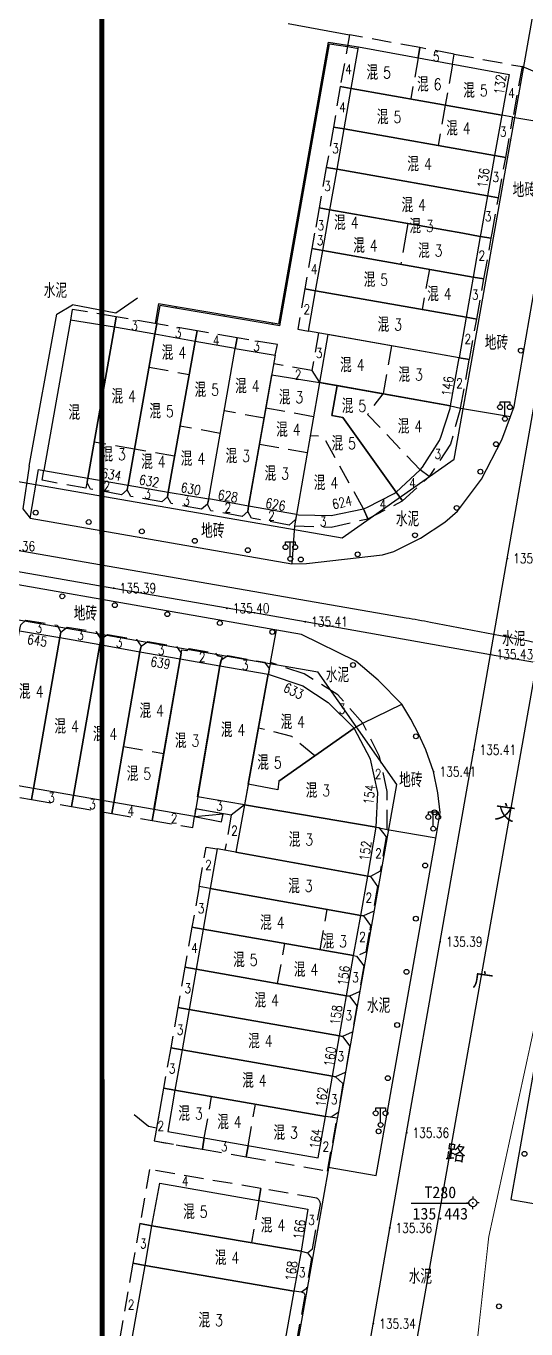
# Model space of a CAD drawing. Extents: x 529262 to 576451, y 2694391 to 2717535.
# Drawn here: x 563216.1 to 563267.6, y 2710639.8 to 2710773.9 of the extents above; entities that cross this region are included whole.
import ezdxf
from ezdxf.enums import TextEntityAlignment as Align
from ezdxf.xclip import XClip

# ---------------------------------------------------------------- set-up
doc = ezdxf.new("R2010")
doc.units = 0
doc.header["$XCLIPFRAME"] = 0
doc.linetypes.add('X5', pattern=[3, 2, -1])
for name, color, linetype in [('DLDW', 8, 'Continuous'), ('DLSS', 4, 'Continuous'), ('GCD', 8, 'Continuous'), ('JMD', 8, 'Continuous'), ('KZD', 8, 'Continuous'), ('PP-COM', 7, 'Continuous'), ('RD-中线', 40, 'Continuous'), ('RD-红线', 7, 'Continuous'), ('ZBTZ', 8, 'Continuous'), ('ZJ', 7, 'Continuous'), ('污水管径标注_W10-', 202, 'Continuous')]:
    doc.layers.add(name, color=color, linetype=linetype)
doc.styles.add('HZ', font='rs.shx', dxfattribs={"width": 0.8, "bigfont": 'hztxt.shx'})
doc.styles.add('等线体', font='simhei.ttf')
doc.linetypes.add('1161', pattern='A,0,[149,AAA.SHX,S=0.15,R=0,X=0,Y=0],-1.6', length=1.6)

# ---------------------------------------------------------------- blocks, each defined once
blk = doc.blocks.new('A$C19FD0107')
at = {"layer": 'RD-中线', "color": 8, "linetype": 'Continuous'}
blk.add_lwpolyline([(-7960.88, 14986.93), (-7915.56, 15243.04, 0.015839), (-7911.03, 15274.38), (-7907.82, 15303, -0.015839), (-7903.29, 15334.35), (-7712.17, 16414.53, 0.000335), (-7712.11, 16414.93), (-7698.73, 16491.12, 0.000054), (-7698.72, 16491.18), (-7681.61, 16588.75)], format="xyb", dxfattribs=at)
at = {"layer": 'RD-中线', "color": 8}
blk.add_lwpolyline([(-7433.31, 16268.2), (-7445.44, 16270.31, -0.00032), (-7446.07, 16270.42), (-7580.09, 16293.87, 0.002484), (-7581.56, 16294.12), (-7591.96, 16295.83, -0.002386), (-7593.37, 16296.07), (-7727.75, 16319.52, -0.004068), (-7730.15, 16319.96), (-7740.24, 16321.9, 0.004219), (-7742.73, 16322.35), (-7875.73, 16345.48, -0.003742), (-7877.94, 16345.88), (-7887.44, 16347.68, 0.004018), (-7889.81, 16348.11), (-8013.19, 16369.43)], format="xyb", dxfattribs=at)
at = {"layer": 'RD-红线', "color": 8, "linetype": 'Continuous', "flags": 128}
for points in [[(-7737.78, 16338.71), (-7736.39, 16346.57), (-7726.64, 16401.64), (-7724.02, 16416.44)], [(-7756.8, 16231.22), (-7745.1, 16297.33), (-7743.7, 16305.23)]]:
    blk.add_lwpolyline(points, dxfattribs=at)
at = {"layer": 'RD-红线', "color": 8}
for points in [[(-7853.93, 16348.8), (-7749.34, 16330.6)], [(-7856.39, 16335.01), (-7759.74, 16318.2), (-7751.83, 16316.83)]]:
    blk.add_lwpolyline(points, dxfattribs=at)
blk.add_lwpolyline([(-7749.34, 16330.6), (-7737.78, 16338.71, 0.41336)], format="xyb", dxfattribs=at)
at = {"layer": 'RD-红线', "color": 8, "linetype": 'Continuous'}
blk.add_lwpolyline([(-7743.7, 16305.23), (-7751.83, 16316.83, 0.415068)], format="xyb", dxfattribs=at)
blk = doc.blocks.new('gc170')
at = {"color": 8, "linetype": 'Continuous'}
blk.add_circle((0, 0), 0.5, dxfattribs=at)
blk = doc.blocks.new('gc097')
at = {"color": 8}
for p, q in [((-1, 2.9), (-1, 3.5)), ((-1, 3.5), (1, 3.5)), ((0, 0.5), (0, 3.5)), ((1, 3.5), (1, 2.9))]:
    blk.add_line(p, q, dxfattribs=at)
for centre in [(-1, 2.4), (1, 2.4), (0, 0)]:
    blk.add_circle(centre, 0.5, dxfattribs=at)
blk = doc.blocks.new('gc116')
at = {"color": 8}
for p, q in [((-1.3, 0), (-0.8, 0)), ((0, 1.3), (0, 0.8)), ((1.3, 0), (0.8, 0)), ((0, -1.3), (0, -0.8))]:
    blk.add_line(p, q, dxfattribs=at)
blk.add_circle((0, 0), 0.8, dxfattribs=at)
blk.add_point((0, 0), dxfattribs=at)
blk = doc.blocks.new('GC200')
at = {"linetype": 'Continuous', "const_width": 0.2, "flags": 128}
blk.add_lwpolyline([(-0.1, 0, 1), (0.1, 0, 1)], format="xyb", close=True, dxfattribs=at)

msp = doc.modelspace()

# ---------------------------------------------------------------- linework, layer by layer
at = {"const_width": 0.5}
msp.add_lwpolyline([(562598.829, 2711123.986), (562446.582, 2711123.874), (562446.587, 2710552.781), (562978.372, 2710552.956), (562978.226, 2710625.113), (563223.964, 2710625.037), (563223.849, 2711063.295), (562599.05, 2711060.81), (562598.829, 2711123.986)], dxfattribs=at)
at = {"layer": 'DLSS', "linetype": 'Continuous'}
for points in [[(563243.109, 2710774.164), (563249.423, 2710773.018)], [(563269.465, 2710752.568), (563272.077, 2710767.681), (563267.186, 2710769.729)], [(563265.124, 2710731.306), (563265.997, 2710733.691), (563266.383, 2710734.729), (563269.465, 2710752.568)], [(563227.6, 2710745.873), (563225.363, 2710744.333), (563220.897, 2710745.199)], [(563216.449, 2710728.591), (563215.804, 2710724.185), (563216.557, 2710723.25), (563243.474, 2710718.538), (563245.004, 2710718.571), (563252.815, 2710719.479), (563253.983, 2710719.791), (563256.725, 2710721.17), (563259.241, 2710722.837), (563260.559, 2710723.953), (563263.011, 2710727.258), (563265.124, 2710731.306)], [(563258.077, 2710697.142), (563257.273, 2710699.382), (563256.556, 2710700.95), (563255.724, 2710702.553), (563254.799, 2710704.081), (563252.361, 2710706.576), (563250.092, 2710708.513), (563244.467, 2710711.277), (563198.642, 2710719.286), (563198.274, 2710719.184), (563197.983, 2710719.008), (563197.302, 2710715.115), (563197.617, 2710715.06)], [(563293.253, 2710702.575), (563291.763, 2710702.448), (563290.112, 2710702.193), (563288.415, 2710701.865), (563286.231, 2710701.296), (563285.321, 2710700.969), (563284.203, 2710700.497), (563283.332, 2710700.022), (563282.053, 2710699.297), (563277.183, 2710695.523), (563275.395, 2710693.775), (563273.819, 2710691.712), (563272.435, 2710689.339), (563266.05, 2710653.101), (563271.115, 2710652.194)], [(563247.236, 2710656.417), (563252.18, 2710655.544), (563258.396, 2710690.667), (563258.752, 2710692.945), (563258.52, 2710694.957), (563258.077, 2710697.142)]]:
    msp.add_lwpolyline(points, dxfattribs=at)
at = {"layer": 'DLSS', "linetype": 'Continuous', "elevation": 135.649, "flags": 128}
msp.add_lwpolyline([(563216.449, 2710728.591), (563219.286, 2710744.237), (563220.897, 2710745.199)], dxfattribs=at)
at = {"layer": 'DLSS', "linetype": 'Continuous', "const_width": 0.1, "elevation": 24.543, "flags": 128}
msp.add_lwpolyline([(563293.254, 2710702.46), (563282.549, 2710699.569), (563275.156, 2710693.485), (563272.229, 2710688.281), (563263.761, 2710649.245), (563261.067, 2710624.833), (563259.77, 2710618.629), (563259.595, 2710614.136), (563260.883, 2710610.583), (563262.962, 2710606.832), (563264.936, 2710604.632), (563270.037, 2710601.983), (563275.245, 2710600.289), (563315.937, 2710594.555), (563375.452, 2710586.437), (563385.68, 2710586.666), (563387.357, 2710587.117)], dxfattribs=at)
at = {"layer": 'JMD', "linetype": 'Continuous'}
for p, q in [((563247.767, 2710772.169, 136.336), (563247.743, 2710772.021, 136.336)), ((563249.23, 2710771.934), (563249.206, 2710771.786)), ((563246.476, 2710767.841, 136.336), (563246.624, 2710767.815, 136.336)), ((563245.61, 2710762.916, 136.336), (563245.758, 2710762.89, 136.336)), ((563244.743, 2710757.992, 136.336), (563244.891, 2710757.966, 136.336)), ((563243.877, 2710753.068, 136.336), (563244.024, 2710753.042, 136.336)), ((563243.01, 2710748.143, 136.336), (563243.158, 2710748.117, 136.336)), ((563231.59, 2710745.004), (563231.565, 2710744.857)), ((563236.52, 2710744.17), (563236.495, 2710744.023)), ((563241.45, 2710743.336), (563241.425, 2710743.189)), ((563233.453, 2710692.53, 135.761), (563236.415, 2710692.805, 135.761))]:
    msp.add_line(p, q, dxfattribs=at)
at = {"layer": 'JMD', "linetype": 'Continuous', "flags": 128}
for points, elevation in [([(563243.789, 2710752.568), (563247.253, 2710772.252), (563249.23, 2710771.934)], 136.336), ([(563243.941, 2710752.568), (563247.375, 2710772.08), (563249.204, 2710771.786)], 136.336), ([(563249.206, 2710771.786), (563250.338, 2710771.603)], 136.336), ([(563249.23, 2710771.934), (563250.364, 2710771.751)], 136.336), ([(563261.108, 2710752.568), (563247.403, 2710754.988), (563248.141, 2710759.163), (563263.624, 2710756.429), (563262.947, 2710752.568)], 136.323), ([(563246.976, 2710752.568), (563247.403, 2710754.988), (563261.108, 2710752.568)], 135.909), ([(563242.144, 2710743.219), (563243.789, 2710752.568)], 136.336), ([(563242.266, 2710743.046), (563243.941, 2710752.568)], 136.336), ([(563261.108, 2710752.568), (563262.892, 2710752.253), (563262.158, 2710748.068), (563246.664, 2710750.804), (563246.976, 2710752.568)], 135.909), ([(563262.947, 2710752.568), (563262.892, 2710752.253), (563261.108, 2710752.568)], 136.323)]:
    msp.add_lwpolyline(points, dxfattribs=dict(at, elevation=elevation))
at = {"layer": 'JMD', "linetype": 'X5'}
for points, elevation in [([(563256.482, 2710770.628), (563256.679, 2710771.686), (563249.423, 2710773.018), (563248.47, 2710767.669), (563249.609, 2710767.477)], 136.323), ([(563260.022, 2710769.978), (563260.217, 2710771.027), (563256.679, 2710771.686), (563256.482, 2710770.628)], 136.323), ([(563260.022, 2710769.978), (563260.217, 2710771.027), (563267.186, 2710769.729), (563266.254, 2710764.542), (563265.098, 2710764.742)], 136.323), ([(563249.609, 2710767.477), (563248.47, 2710767.669), (563247.767, 2710763.504), (563248.873, 2710763.309)], 136.323), ([(563264.365, 2710760.573), (563265.505, 2710760.368), (563266.254, 2710764.542), (563265.098, 2710764.742)], 136.005), ([(563248.873, 2710763.309), (563247.767, 2710763.504), (563247.037, 2710759.358), (563248.141, 2710759.163)], 136.323), ([(563263.624, 2710756.429), (563264.761, 2710756.225), (563265.505, 2710760.368), (563264.365, 2710760.573)], 135.952), ([(563248.141, 2710759.163), (563247.037, 2710759.358), (563246.3, 2710755.183), (563247.403, 2710754.988)], 136.323), ([(563264.105, 2710752.568), (563264.761, 2710756.225), (563263.624, 2710756.429)], 135.909), ([(563247.403, 2710754.988), (563246.3, 2710755.183), (563245.832, 2710752.568)], 135.909), ([(563245.832, 2710752.568), (563245.553, 2710751.003), (563246.664, 2710750.804)], 135.909), ([(563262.158, 2710748.068), (563263.261, 2710747.87), (563264.012, 2710752.052), (563262.892, 2710752.253)], 136.008), ([(563262.892, 2710752.253), (563264.012, 2710752.052), (563264.105, 2710752.568)], 135.909), ([(563246.664, 2710750.804), (563245.553, 2710751.003), (563244.836, 2710746.849), (563245.933, 2710746.66)], 135.909), ([(563261.425, 2710743.924), (563262.518, 2710743.728), (563263.261, 2710747.87), (563262.158, 2710748.068)], 135.868), ([(563245.933, 2710746.66), (563244.836, 2710746.849), (563244.09, 2710742.694), (563245.197, 2710742.495)], 135.868), ([(563225.219, 2710742.89), (563225.402, 2710743.961), (563220.887, 2710744.733), (563220.689, 2710743.632)], 135.668), ([(563229.398, 2710742.177), (563229.58, 2710743.246), (563225.402, 2710743.961), (563225.219, 2710742.89)], 137.277), ([(563260.71, 2710739.755), (563261.77, 2710739.565), (563262.518, 2710743.728), (563261.425, 2710743.924)], 135.824), ([(563233.535, 2710741.443), (563233.728, 2710742.536), (563229.58, 2710743.246), (563229.398, 2710742.177)], -526.596), ([(563237.672, 2710740.717), (563237.854, 2710741.807), (563233.728, 2710742.536), (563233.535, 2710741.443)], -526.621), ([(563241.786, 2710740.006), (563242.021, 2710741.109), (563237.854, 2710741.807), (563237.672, 2710740.717)], -526.805), ([(563246.225, 2710742.313), (563245.54, 2710738.431), (563246.321, 2710737.211)], -526.536), ([(563245.54, 2710738.431), (563241.629, 2710739.124)], -526.452), ([(563259.818, 2710734.798), (563260.854, 2710734.575), (563261.77, 2710739.565), (563260.71, 2710739.755)], 135.803), ([(563259.818, 2710734.798), (563260.854, 2710734.575), (563259.816, 2710730.843), (563257.622, 2710727.529), (563256.697, 2710728.208)], 135.803), ([(563222.499, 2710727.366), (563222.296, 2710726.321), (563217.774, 2710727.14), (563217.945, 2710728.141)], 135.613), ([(563226.618, 2710726.594), (563226.549, 2710726.162), (563225.949, 2710725.658), (563222.757, 2710726.238), (563222.408, 2710726.9), (563222.499, 2710727.366)], -528.628), ([(563230.754, 2710725.919), (563230.694, 2710725.423), (563230.094, 2710724.919), (563226.904, 2710725.486), (563226.549, 2710726.162), (563226.626, 2710726.636)], -528.628), ([(563234.929, 2710725.232), (563234.79, 2710724.668), (563234.19, 2710724.164), (563231.056, 2710724.735), (563230.694, 2710725.423), (563230.754, 2710725.919)], -528.628), ([(563239.035, 2710724.489), (563238.961, 2710723.927), (563238.361, 2710723.423), (563235.144, 2710723.994), (563234.79, 2710724.668), (563234.929, 2710725.232)], -526.536), ([(563250.863, 2710724.215), (563251.328, 2710723.179), (563254.887, 2710725.007), (563254.227, 2710725.903)], -526.536), ([(563243.958, 2710723.619), (563243.871, 2710723.086), (563243.213, 2710722.533), (563239.324, 2710723.237), (563238.961, 2710723.927), (563239.035, 2710724.489)], -526.536), ([(563215.454, 2710711.644), (563215.583, 2710712.273), (563216.112, 2710712.729), (563219.319, 2710712.228), (563219.697, 2710711.497), (563219.6, 2710710.938)], 135.81), ([(563219.6, 2710710.938), (563219.697, 2710711.497), (563220.344, 2710712.029), (563223.348, 2710711.552), (563223.837, 2710710.769), (563223.733, 2710710.234)], 135.78), ([(563223.733, 2710710.234), (563223.837, 2710710.769), (563224.518, 2710711.246), (563227.508, 2710710.747), (563227.97, 2710710.062), (563227.856, 2710709.49)], 135.762), ([(563227.856, 2710709.49), (563227.97, 2710710.062), (563228.66, 2710710.545), (563231.608, 2710710.027), (563232.102, 2710709.354), (563232.004, 2710708.744)], 135.762), ([(563232.004, 2710708.744), (563232.102, 2710709.354), (563232.165, 2710709.7), (563232.677, 2710709.612), (563232.915, 2710709.815), (563235.62, 2710709.353), (563235.797, 2710709.084), (563236.302, 2710708.969), (563236.075, 2710708.045)], 135.762), ([(563236.075, 2710708.045), (563236.225, 2710708.658), (563236.91, 2710709.085), (563240.69, 2710708.41), (563241.149, 2710707.757), (563241.07, 2710707.171)], 135.761), ([(563249.922, 2710701.607), (563250.788, 2710702.127), (563248.234, 2710705.058), (563244.762, 2710707.196), (563241.302, 2710708.378), (563241.149, 2710707.757), (563241.067, 2710707.17)], 135.786), ([(563252.183, 2710691.434), (563253.318, 2710691.198), (563253.3, 2710695.081), (563252.528, 2710698.704), (563250.788, 2710702.127), (563249.922, 2710701.607)], 135.652), ([(563212.75, 2710696.143), (563212.548, 2710694.975), (563216.692, 2710694.258), (563216.893, 2710695.421)], 135.855), ([(563216.893, 2710695.421), (563216.692, 2710694.258), (563220.823, 2710693.543), (563221.023, 2710694.7)], 135.78), ([(563221.023, 2710694.7), (563220.823, 2710693.543), (563224.951, 2710692.829), (563225.15, 2710693.98)], 135.78), ([(563225.15, 2710693.98), (563224.951, 2710692.829), (563229.116, 2710692.108), (563229.315, 2710693.254)], 135.762), ([(563229.315, 2710693.254), (563229.116, 2710692.108), (563233.281, 2710691.387), (563233.453, 2710692.53)], 135.77), ([(563238.612, 2710693.727), (563237.258, 2710692.651), (563233.586, 2710693.321)], 135.652), ([(563238.612, 2710693.727), (563237.258, 2710692.651), (563236.602, 2710689.053)], 135.652), ([(563252.183, 2710691.434), (563252.453, 2710691.378), (563253.189, 2710690.416), (563252.579, 2710686.891), (563251.576, 2710686.33), (563251.304, 2710686.377)], 135.652), ([(563235.091, 2710685.103), (563233.949, 2710685.305), (563234.669, 2710689.379), (563235.815, 2710689.196)], 135.8), ([(563251.304, 2710686.377), (563251.576, 2710686.33), (563252.308, 2710685.332), (563251.858, 2710682.745), (563250.874, 2710682.289), (563250.585, 2710682.34)], 135.652), ([(563235.091, 2710685.103), (563233.949, 2710685.305), (563233.211, 2710681.128), (563234.344, 2710680.928)], 135.8), ([(563234.344, 2710680.928), (563233.211, 2710681.128), (563232.486, 2710677.021), (563233.632, 2710676.819)], 135.814), ([(563249.837, 2710678.2), (563250.153, 2710678.145), (563250.885, 2710677.147), (563250.419, 2710674.468), (563249.435, 2710674.013), (563249.117, 2710674.069)], 135.794), ([(563233.632, 2710676.819), (563232.486, 2710677.021), (563231.749, 2710672.85), (563232.908, 2710672.645)], 136.397), ([(563232.908, 2710672.645), (563231.749, 2710672.85), (563231.015, 2710668.695), (563232.182, 2710668.489)], 135.853), ([(563249.117, 2710674.069), (563249.435, 2710674.013), (563250.164, 2710673.019), (563249.698, 2710670.322), (563248.714, 2710669.866), (563248.386, 2710669.924)], 135.794), ([(563248.386, 2710669.924), (563248.714, 2710669.866), (563249.443, 2710668.872), (563248.977, 2710666.177), (563247.993, 2710665.721), (563247.659, 2710665.78)], 135.794), ([(563232.182, 2710668.489), (563231.015, 2710668.695), (563230.284, 2710664.552), (563231.455, 2710664.345)], 135.376), ([(563247.659, 2710665.78), (563247.993, 2710665.721), (563248.743, 2710665.016), (563248.251, 2710662.031), (563247.54, 2710661.557), (563246.954, 2710661.643)], 135.376), ([(563231.455, 2710664.345), (563230.284, 2710664.552), (563229.324, 2710659.117), (563234.276, 2710658.256), (563234.479, 2710659.425)], 135.376), ([(563239.005, 2710658.63), (563238.804, 2710657.469), (563247.165, 2710656.015), (563248.14, 2710661.47), (563246.954, 2710661.643)], 136.536), ([(563234.479, 2710659.425), (563234.276, 2710658.256), (563238.804, 2710657.469), (563239.005, 2710658.63)], 135.738), ([(563240.086, 2710652.976), (563240.298, 2710654.217), (563228.835, 2710656.177), (563227.852, 2710650.604), (563229.077, 2710650.388)], 135.705), ([(563229.077, 2710650.388), (563227.852, 2710650.604), (563227.133, 2710646.528), (563228.373, 2710646.309)], 135.694), ([(563244.451, 2710647.77), (563245.091, 2710647.613), (563245.504, 2710647.033), (563244.956, 2710643.904), (563244.497, 2710643.546), (563243.71, 2710643.644)], 135.694), ([(563228.373, 2710646.309), (563227.133, 2710646.528), (563225.674, 2710638.252), (563226.903, 2710638.035)], 135.885), ([(563242.221, 2710635.387), (563243.085, 2710635.2), (563243.418, 2710635.341), (563244.875, 2710643.248), (563244.742, 2710643.446), (563244.497, 2710643.546), (563243.71, 2710643.644)], 136.032)]:
    msp.add_lwpolyline(points, dxfattribs=dict(at, elevation=elevation))
at = {"layer": 'JMD', "linetype": 'Continuous', "flags": 128}
for points, elevation in [([(563250.364, 2710771.751), (563265.845, 2710768.909), (563265.098, 2710764.742), (563249.609, 2710767.477)], 136.323), ([(563249.609, 2710767.477), (563265.098, 2710764.742), (563264.365, 2710760.573), (563248.873, 2710763.309)], 136.323), ([(563248.873, 2710763.309), (563264.365, 2710760.573), (563263.624, 2710756.429), (563248.141, 2710759.163)], 136.323), ([(563262.158, 2710748.068), (563261.425, 2710743.924), (563245.933, 2710746.66), (563246.664, 2710750.804)], 136.008), ([(563261.425, 2710743.924), (563260.71, 2710739.755), (563245.197, 2710742.495), (563245.933, 2710746.66)], 135.868), ([(563220.689, 2710743.632), (563217.945, 2710728.141), (563222.499, 2710727.366), (563225.219, 2710742.89)], -528.628), ([(563225.219, 2710742.89), (563222.499, 2710727.366), (563226.626, 2710726.636), (563229.398, 2710742.177), (563225.219, 2710742.89)], -528.628), ([(563229.398, 2710742.177), (563226.626, 2710726.636), (563230.754, 2710725.919), (563233.535, 2710741.443), (563229.398, 2710742.177)], -528.628), ([(563233.535, 2710741.443), (563230.754, 2710725.919), (563234.929, 2710725.232), (563237.672, 2710740.717)], -528.628), ([(563246.321, 2710737.211), (563259.818, 2710734.798), (563260.71, 2710739.755), (563247.191, 2710742.142)], -526.536), ([(563237.672, 2710740.717), (563241.786, 2710740.006), (563239.035, 2710724.489), (563234.929, 2710725.232)], -528.628), ([(563246.321, 2710737.211), (563243.958, 2710723.619), (563239.035, 2710724.489), (563241.431, 2710738.006)], -526.536), ([(563248.142, 2710736.885), (563246.321, 2710737.211), (563243.958, 2710723.619), (563244.188, 2710723.592), (563247.529, 2710723.505), (563250.863, 2710724.215), (563251.212, 2710724.339), (563254.011, 2710725.78), (563254.227, 2710725.903), (563248.733, 2710733.6), (563247.591, 2710733.804), (563248.142, 2710736.885)], -526.536), ([(563248.142, 2710736.885), (563247.591, 2710733.804), (563248.733, 2710733.6), (563254.227, 2710725.903), (563256.697, 2710728.208), (563256.937, 2710728.483), (563258.699, 2710731.229), (563258.822, 2710731.568), (563259.775, 2710734.537), (563259.818, 2710734.798)], -526.536), ([(563215.454, 2710711.644), (563219.6, 2710710.938), (563216.893, 2710695.421), (563212.75, 2710696.143)], 135.855), ([(563219.6, 2710710.938), (563223.733, 2710710.234), (563221.023, 2710694.7), (563216.893, 2710695.421)], 135.78), ([(563223.733, 2710710.234), (563227.856, 2710709.49), (563225.15, 2710693.98), (563221.023, 2710694.7)], 135.762), ([(563227.856, 2710709.49), (563232.004, 2710708.744), (563229.315, 2710693.254), (563225.15, 2710693.98)], 135.77), ([(563232.004, 2710708.744), (563236.075, 2710708.045), (563233.453, 2710692.53), (563229.292, 2710693.258)], 135.874), ([(563241.067, 2710707.17), (563238.612, 2710693.727), (563233.793, 2710694.542), (563236.075, 2710708.045)], 135.761), ([(563238.997, 2710695.836), (563241.067, 2710707.17), (563244.63, 2710705.987), (563247.245, 2710704.265), (563249.922, 2710701.607), (563242.166, 2710696.178), (563242.051, 2710695.279)], 135.652), ([(563249.922, 2710701.607), (563242.166, 2710696.178), (563242.051, 2710695.279), (563238.997, 2710695.836), (563238.612, 2710693.727), (563252.183, 2710691.434), (563252.342, 2710694.981), (563251.588, 2710698.44), (563249.922, 2710701.607), (563242.166, 2710696.178)], 135.652), ([(563233.453, 2710692.53), (563236.264, 2710691.977), (563236.415, 2710692.805), (563233.586, 2710693.321), (563233.453, 2710692.53)], 135.761), ([(563252.183, 2710691.434), (563238.612, 2710693.727), (563237.724, 2710688.849), (563251.304, 2710686.377)], 135.652), ([(563250.585, 2710682.34), (563251.304, 2710686.377), (563235.815, 2710689.196), (563235.091, 2710685.103)], 135.8), ([(563249.837, 2710678.2), (563250.585, 2710682.34), (563235.091, 2710685.103), (563234.344, 2710680.928)], 135.814), ([(563249.117, 2710674.069), (563249.837, 2710678.2), (563234.344, 2710680.928), (563233.632, 2710676.819)], 136.436), ([(563248.386, 2710669.924), (563249.117, 2710674.069), (563233.632, 2710676.819), (563232.908, 2710672.645)], 136.397), ([(563247.659, 2710665.78), (563248.386, 2710669.924), (563232.908, 2710672.645), (563232.182, 2710668.489)], 135.853), ([(563246.954, 2710661.643), (563247.659, 2710665.78), (563232.182, 2710668.489), (563231.455, 2710664.345)], 135.376), ([(563230.714, 2710660.086), (563246.193, 2710657.368), (563246.954, 2710661.643), (563231.455, 2710664.345)], 135.72), ([(563229.887, 2710654.77), (563245.142, 2710652.087), (563244.451, 2710647.77), (563229.077, 2710650.388)], 135.694), ([(563244.451, 2710647.77), (563243.71, 2710643.644), (563228.373, 2710646.309), (563229.077, 2710650.388)], 136.028), ([(563243.71, 2710643.644), (563242.221, 2710635.387), (563226.903, 2710638.035), (563228.373, 2710646.309)], 135.885)]:
    msp.add_lwpolyline(points, close=True, dxfattribs=dict(at, elevation=elevation))
at = {"layer": 'JMD', "linetype": 'X5', "flags": 128}
for points, elevation in [([(563256.482, 2710770.628), (563255.734, 2710766.396)], 136.323), ([(563260.022, 2710769.978), (563259.278, 2710765.77)], 136.323), ([(563259.278, 2710765.77), (563258.542, 2710761.601)], 136.323), ([(563255.444, 2710753.568), (563255.267, 2710752.568)], 135.909), ([(563255.267, 2710752.568), (563254.705, 2710749.384)], 135.909), ([(563257.645, 2710748.865), (563256.913, 2710744.721)], 135.909), ([(563253.765, 2710740.981), (563252.881, 2710736.038)], -526.536), ([(563228.792, 2710738.779), (563232.925, 2710738.039)], -513.056), ([(563256.697, 2710728.208), (563251.293, 2710733.909), (563252.881, 2710736.038)], 135.814), ([(563245.708, 2710733.688), (563240.819, 2710734.554)], -516.761), ([(563240.64, 2710733.545), (563236.53, 2710734.274)], -526.536), ([(563236.122, 2710731.968), (563231.97, 2710732.712)], -528.628), ([(563227.289, 2710730.354), (563223.149, 2710731.079)], -528.628), ([(563240.164, 2710730.859), (563245.068, 2710730.007)], -526.536), ([(563250.863, 2710724.215), (563246.722, 2710731.657), (563245.363, 2710731.704)], -526.536), ([(563231.416, 2710729.618), (563227.289, 2710730.354)], -528.628), ([(563245.844, 2710698.759), (563243.487, 2710700.762), (563240.054, 2710701.625)], 152.69), ([(563226.154, 2710699.736), (563230.315, 2710699.014)], 135.762), ([(563246.39, 2710678.807), (563247.13, 2710682.956)], 135.814), ([(563250.585, 2710682.34), (563250.874, 2710682.289), (563251.603, 2710681.295), (563251.137, 2710678.6), (563250.153, 2710678.145), (563249.837, 2710678.2)], 135.794), ([(563251.134, 2710678.599), (563251.604, 2710681.294)], 135.652), ([(563242.028, 2710675.328), (563242.753, 2710679.447)], 136.436), ([(563231.455, 2710664.345), (563230.284, 2710664.552), (563229.324, 2710659.117), (563234.276, 2710658.256), (563234.479, 2710659.425)], 135.376), ([(563231.455, 2710664.345), (563230.284, 2710664.552), (563229.324, 2710659.117), (563234.276, 2710658.256), (563234.479, 2710659.425)], 135.376), ([(563234.479, 2710659.425), (563235.228, 2710663.687)], 135.738), ([(563239.005, 2710658.63), (563239.756, 2710662.898)], 136.536), ([(563240.086, 2710652.976), (563239.334, 2710648.663)], 135.705)]:
    msp.add_lwpolyline(points, dxfattribs=dict(at, elevation=elevation))
at = {"layer": 'JMD', "linetype": 'Continuous'}
for points in [[(563242.144, 2710743.219), (563229.772, 2710745.312), (563229.419, 2710743.273)], [(563242.266, 2710743.046), (563229.894, 2710745.139), (563229.567, 2710743.248)]]:
    msp.add_lwpolyline(points, dxfattribs=at)
at = {"layer": 'JMD', "linetype": 'X5'}
for points in [[(563254.227, 2710725.903), (563254.887, 2710725.007), (563257.622, 2710727.529), (563256.697, 2710728.208)], [(563243.958, 2710723.619), (563243.766, 2710722.441), (563247.54, 2710722.322), (563251.328, 2710723.179), (563250.863, 2710724.215)]]:
    msp.add_lwpolyline(points, dxfattribs=at)
at = {"layer": 'JMD', "linetype": 'X5', "elevation": 135.694}
msp.add_lwpolyline([(563244.451, 2710647.77), (563245.091, 2710647.613), (563245.603, 2710647.996), (563246.439, 2710652.592, 0.2504993), (563246.057, 2710653.232), (563240.298, 2710654.217), (563240.086, 2710652.976)], format="xyb", dxfattribs=at)
at = {"layer": 'KZD', "linetype": 'Continuous'}
msp.add_line((563255.773, 2710652.719), (563261.773, 2710652.719), dxfattribs=at)
at = {"layer": 'ZBTZ', "linetype": '1161', "flags": 128}
for points, elevation in [([(563266.254, 2710764.542), (563271.381, 2710763.656)], 136.033), ([(563260.854, 2710734.575), (563265.997, 2710733.691)], -526.627), ([(563216.557, 2710723.25), (563217.405, 2710728.233), (563217.945, 2710728.141)], 135.371), ([(563243.766, 2710722.441), (563243.474, 2710718.538)], -523.77), ([(563241.302, 2710708.378), (563241.904, 2710711.725)], -526.443), ([(563250.788, 2710702.127), (563254.799, 2710704.081)], -528.699), ([(563253.318, 2710691.198), (563258.333, 2710690.31)], -526.581), ([(563227.274, 2710661.835), (563228.726, 2710660.623), (563229.564, 2710660.475)], -526.651)]:
    msp.add_lwpolyline(points, dxfattribs=dict(at, elevation=elevation))
at = {"layer": '污水管径标注_W10-'}
for points in [[(563248.399, 2710620.568), (563251.853, 2710640.267), (563253.58, 2710650.117), (563255.307, 2710659.967), (563258.761, 2710679.666), (563262.215, 2710699.366), (563263.94, 2710709.207), (563265.669, 2710719.065), (563269.121, 2710738.757), (563272.576, 2710758.464), (563274.302, 2710768.306), (563276.03, 2710778.164), (563279.483, 2710797.855)], [(563205.458, 2710719.476), (563225.162, 2710716.048), (563236.844, 2710714.016), (563244.861, 2710712.593), (563263.94, 2710709.207), (563284.258, 2710705.672), (563302.836, 2710702.439), (563323.667, 2710698.819), (563342.245, 2710695.589), (563363.076, 2710691.969), (563381.654, 2710688.74), (563402.485, 2710685.119), (563411.625, 2710683.53), (563422.188, 2710681.685), (563441.889, 2710678.243), (563450.479, 2710676.743), (563461.591, 2710674.8), (563481.292, 2710671.356), (563489.881, 2710669.854), (563500.992, 2710667.904), (563520.691, 2710664.446), (563529.282, 2710662.938)]]:
    msp.add_lwpolyline(points, dxfattribs=at)

# ---------------------------------------------------------------- block references
at = {"layer": 'DLDW', "color": 252, "linetype": 'Continuous', "xscale": 0.5, "yscale": 0.5, "zscale": 0.5}
for p in [(563265.425, 2710733.465), (563243.33, 2710719.048), (563258.047, 2710691.264), (563252.628, 2710660.77)]:
    msp.add_blockref('gc097', p, dxfattribs=at)
at = {"layer": 'GCD', "linetype": 'Continuous'}
ref = msp.add_blockref('GC200', (563212.694, 2710720.348, 135.362), dxfattribs=dict(at, xscale=0.5, yscale=0.5))
ref.add_attrib('height', '135.36', dxfattribs={"linetype": 'Continuous', "height": 1, "style": 'HZ', "width": 0.8}).set_placement((563213.294, 2710720.348, 135.362), align=Align.MIDDLE_LEFT)
ref = msp.add_blockref('GC200', (563265.681, 2710719.092, 135.54), dxfattribs=dict(at, xscale=0.5, yscale=0.5, zscale=0.5))
ref.add_attrib('height', '135.54', dxfattribs={"linetype": 'Continuous', "height": 1, "style": 'HZ', "width": 0.8}).set_placement((563266.281, 2710719.092, 135.54), align=Align.MIDDLE_LEFT)
ref = msp.add_blockref('GC200', (563225.142, 2710716.033, 135.39), dxfattribs=dict(at, xscale=0.5, yscale=0.5, zscale=0.5))
ref.add_attrib('height', '135.39', dxfattribs={"linetype": 'Continuous', "height": 1, "style": 'HZ', "width": 0.8}).set_placement((563225.742, 2710716.033, 135.39), align=Align.MIDDLE_LEFT)
ref = msp.add_blockref('GC200', (563236.81, 2710713.96, 135.4), dxfattribs=dict(at, xscale=0.5, yscale=0.5, zscale=0.5))
ref.add_attrib('height', '135.40', dxfattribs={"linetype": 'Continuous', "height": 1, "style": 'HZ', "width": 0.8}).set_placement((563237.41, 2710713.96, 135.4), align=Align.MIDDLE_LEFT)
ref = msp.add_blockref('GC200', (563244.874, 2710712.57, 135.41), dxfattribs=dict(at, xscale=0.5, yscale=0.5, zscale=0.5))
ref.add_attrib('height', '135.41', dxfattribs={"linetype": 'Continuous', "height": 1, "style": 'HZ', "width": 0.8}).set_placement((563245.474, 2710712.57, 135.41), align=Align.MIDDLE_LEFT)
ref = msp.add_blockref('GC200', (563263.944, 2710709.22, 135.43), dxfattribs=dict(at, xscale=0.5, yscale=0.5, zscale=0.5))
ref.add_attrib('height', '135.43', dxfattribs={"linetype": 'Continuous', "height": 1, "style": 'HZ', "width": 0.8}).set_placement((563264.544, 2710709.22, 135.43), align=Align.MIDDLE_LEFT)
ref = msp.add_blockref('GC200', (563262.225, 2710699.388, 135.41), dxfattribs=dict(at, xscale=0.5, yscale=0.5, zscale=0.5))
ref.add_attrib('height', '135.41', dxfattribs={"linetype": 'Continuous', "height": 1, "style": 'HZ', "width": 0.8}).set_placement((563262.825, 2710699.388, 135.41), align=Align.MIDDLE_LEFT)
ref = msp.add_blockref('GC200', (563258.077, 2710697.142, 135.412), dxfattribs=dict(at, xscale=0.5, yscale=0.5))
ref.add_attrib('height', '135.41', dxfattribs={"linetype": 'Continuous', "height": 1, "style": 'HZ', "width": 0.8}).set_placement((563258.677, 2710697.142, 135.412), align=Align.MIDDLE_LEFT)
ref = msp.add_blockref('GC200', (563258.76, 2710679.628, 135.39), dxfattribs=dict(at, xscale=0.5, yscale=0.5, zscale=0.5))
ref.add_attrib('height', '135.39', dxfattribs={"linetype": 'Continuous', "height": 1, "style": 'HZ', "width": 0.8}).set_placement((563259.36, 2710679.628, 135.39), align=Align.MIDDLE_LEFT)
ref = msp.add_blockref('GC200', (563255.307, 2710659.956, 135.36), dxfattribs=dict(at, xscale=0.5, yscale=0.5, zscale=0.5))
ref.add_attrib('height', '135.36', dxfattribs={"linetype": 'Continuous', "height": 1, "style": 'HZ', "width": 0.8}).set_placement((563255.907, 2710659.956, 135.36), align=Align.MIDDLE_LEFT)
ref = msp.add_blockref('GC200', (563253.565, 2710650.162, 135.36), dxfattribs=dict(at, xscale=0.5, yscale=0.5, zscale=0.5))
ref.add_attrib('height', '135.36', dxfattribs={"linetype": 'Continuous', "height": 1, "style": 'HZ', "width": 0.8}).set_placement((563254.165, 2710650.162, 135.36), align=Align.MIDDLE_LEFT)
ref = msp.add_blockref('GC200', (563251.874, 2710640.303, 135.34), dxfattribs=dict(at, xscale=0.5, yscale=0.5, zscale=0.5))
ref.add_attrib('height', '135.34', dxfattribs={"linetype": 'Continuous', "height": 1, "style": 'HZ', "width": 0.8}).set_placement((563252.474, 2710640.303, 135.34), align=Align.MIDDLE_LEFT)
at = {"layer": 'KZD', "linetype": 'Continuous', "xscale": 0.5, "yscale": 0.5, "zscale": 0.5}
msp.add_blockref('gc116', (563262.124, 2710652.749, 135.443), dxfattribs=at)
at = {"layer": 'PP-COM'}
ref = msp.add_blockref('A$C19FD0107', (570997.993, 2694390.603), dxfattribs=at)
XClip(ref).set_block_clipping_path([(-9366.4383134884, 14428.6043910822), (-3328.4480743363, 17452.7484863754)])
at = {"layer": 'ZBTZ', "linetype": 'Continuous'}
for p, xscale, yscale, zscale, rotation in [((563267.057, 2710740.49), 0.4999999998360554, 0.4999999998360554, 0.4999999998360554, 260.5969966801032), ((563264.506, 2710730.865), 0.5000000000701357, 0.5000000000701357, 0.5000000000701357, 238.3357116421623), ((563262.9, 2710728.027), 0.4999999999906795, 0.4999999999906795, 0.4999999999906795, 198.4310751010291), ((563217.126, 2710723.804), 0.5000000000000495, 0.5000000000000495, 0.5000000000000495, 169.973534412717), ((563260.453, 2710724.292), 0.5000000001591288, 0.5000000001591288, 0.5000000001591288, 213.3091509619886), ((563222.583, 2710722.839), 0.5000000000000495, 0.5000000000000495, 0.5000000000000495, 169.973534412717), ((563228.041, 2710721.874), 0.5000000000000495, 0.5000000000000495, 0.5000000000000495, 169.973534412717), ((563233.498, 2710720.909), 0.5000000000000495, 0.5000000000000495, 0.5000000000000495, 169.973534412717), ((563256.172, 2710721.479), 0.4999999999906795, 0.4999999999906795, 0.4999999999906795, 198.4310751010291), ((563238.956, 2710719.944), 0.5000000000000495, 0.5000000000000495, 0.5000000000000495, 169.973534412717), ((563250.266, 2710719.511), 0.4999999999613421, 0.4999999999613421, 0.4999999999613421, 185.1932723605253), ((563244.414, 2710718.979), 0.5000000000000495, 0.5000000000000495, 0.5000000000000495, 169.973534412717), ((563219.855, 2710715.199), 0.5000000000294706, 0.5000000000294706, 0.5000000000294706, 170.3413464065985), ((563225.261, 2710714.279), 0.5000000000294706, 0.5000000000294706, 0.5000000000294706, 170.3413464065985), ((563230.667, 2710713.359), 0.5000000000294706, 0.5000000000294706, 0.5000000000294706, 170.3413464065985), ((563236.073, 2710712.439), 0.5000000000294706, 0.5000000000294706, 0.5000000000294706, 170.3413464065985), ((563241.479, 2710711.519), 0.5000000000294706, 0.5000000000294706, 0.5000000000294706, 170.3413464065985), ((563249.791, 2710708.123), 0.5000000000855512, 0.5000000000855512, 0.5000000000855512, 157.7761138435102), ((563256.262, 2710700.775), 0.4999999998362309, 0.4999999998362309, 0.4999999998362309, 131.3697167322968), ((563258.173, 2710692.954), 0.5000000001351443, 0.5000000001351443, 0.5000000001351443, 103.7334763887076), ((563257.214, 2710687.48), 0.5000000001522273, 0.5000000001522273, 0.5000000001522273, 80.06333050660125), ((563256.255, 2710682.006), 0.5000000001522273, 0.5000000001522273, 0.5000000001522273, 80.06333050660125), ((563255.296, 2710676.531), 0.5000000001522273, 0.5000000001522273, 0.5000000001522273, 80.06333050660125), ((563254.337, 2710671.057), 0.5000000001522273, 0.5000000001522273, 0.5000000001522273, 80.06333050660125), ((563253.378, 2710665.583), 0.5000000001522273, 0.5000000001522273, 0.5000000001522273, 80.06333050660125), ((563252.419, 2710660.109), 0.5000000001522273, 0.5000000001522273, 0.5000000001522273, 80.06333050660125), ((563267.441, 2710657.797), 0.4999999998765416, 0.4999999998765416, 0.4999999998765416, 80.00561680219863), ((563264.806, 2710642.093), 0.5000000001318659, 0.5000000001318659, 0.5000000001318659, 80.01837491476267)]:
    msp.add_blockref('gc170', p, dxfattribs=dict(at, xscale=xscale, yscale=yscale, zscale=zscale, rotation=rotation))

# ---------------------------------------------------------------- texts
at = {"layer": 'JMD', "linetype": 'Continuous', "style": 'HZ', "width": 0.8}
for p in [(563252.378, 2710769.122), (563257.577, 2710767.909), (563262.334, 2710767.271), (563253.45, 2710764.543), (563260.586, 2710763.383), (563256.578, 2710759.693), (563255.976, 2710755.479), (563249.031, 2710753.672), (563256.787, 2710753.304), (563251.013, 2710751.309), (563257.683, 2710750.784), (563252.081, 2710747.781), (563258.628, 2710746.324), (563253.519, 2710743.17), (563231.285, 2710740.284), (563249.648, 2710739.016), (563255.655, 2710738.021), (563234.675, 2710736.454), (563238.855, 2710736.834), (563226.131, 2710735.781), (563243.355, 2710735.688), (563221.698, 2710734.113), (563230.021, 2710734.252), (563249.829, 2710734.794), (563243.078, 2710732.355), (563255.586, 2710732.691), (563248.771, 2710730.942), (563225.082, 2710729.81), (563237.868, 2710729.634), (563229.174, 2710729.041), (563233.242, 2710729.369), (563241.884, 2710727.832), (563246.946, 2710726.877), (563216.598, 2710705.389), (563229.005, 2710703.403), (563220.243, 2710701.793), (563237.388, 2710701.444), (563243.533, 2710702.26), (563224.211, 2710701.007), (563232.655, 2710700.323), (563241.13, 2710698.079), (563227.693, 2710696.92), (563246.11, 2710695.2), (563244.368, 2710690.148), (563244.314, 2710685.366), (563241.418, 2710681.596), (563247.847, 2710679.66), (563238.647, 2710677.76), (563244.897, 2710676.759), (563240.841, 2710673.601), (563240.188, 2710669.4), (563239.581, 2710665.34), (563233.003, 2710661.939), (563237.013, 2710661.074), (563242.798, 2710659.97), (563233.504, 2710651.825), (563241.485, 2710650.429), (563236.77, 2710647.093), (563235.076, 2710640.661)]:
    msp.add_text('混', height=1.5, dxfattribs=at).set_placement(p, align=Align.MIDDLE_RIGHT)
for s, p in [('5', (563252.878, 2710769.122)), ('6', (563258.077, 2710767.909)), ('5', (563262.834, 2710767.271)), ('5', (563253.95, 2710764.543)), ('4', (563261.086, 2710763.383)), ('4', (563257.078, 2710759.693)), ('4', (563256.476, 2710755.479)), ('4', (563249.531, 2710753.672)), ('3', (563257.287, 2710753.304)), ('4', (563251.513, 2710751.309)), ('3', (563258.183, 2710750.784)), ('5', (563252.581, 2710747.781)), ('4', (563259.128, 2710746.324)), ('3', (563254.019, 2710743.17)), ('4', (563231.785, 2710740.284)), ('4', (563250.148, 2710739.016)), ('3', (563256.155, 2710738.021)), ('4', (563239.355, 2710736.834)), ('4', (563226.631, 2710735.781)), ('5', (563235.175, 2710736.454)), ('3', (563243.855, 2710735.688)), ('5', (563230.521, 2710734.252)), ('5', (563250.329, 2710734.794)), ('4', (563256.086, 2710732.691)), ('4', (563243.578, 2710732.355)), ('5', (563249.271, 2710730.942)), ('3', (563225.582, 2710729.81)), ('4', (563229.674, 2710729.041)), ('4', (563233.742, 2710729.369)), ('3', (563238.368, 2710729.634)), ('3', (563242.384, 2710727.832)), ('4', (563247.446, 2710726.877)), ('4', (563217.098, 2710705.389)), ('4', (563229.505, 2710703.403)), ('4', (563220.743, 2710701.793)), ('4', (563244.033, 2710702.26)), ('4', (563224.711, 2710701.007)), ('4', (563237.888, 2710701.444)), ('3', (563233.155, 2710700.323)), ('5', (563241.63, 2710698.079)), ('5', (563228.193, 2710696.92)), ('3', (563246.61, 2710695.2)), ('3', (563244.868, 2710690.148)), ('3', (563244.814, 2710685.366)), ('4', (563241.918, 2710681.596)), ('3', (563248.347, 2710679.66)), ('5', (563239.147, 2710677.76)), ('4', (563245.397, 2710676.759)), ('4', (563241.341, 2710673.601)), ('4', (563240.688, 2710669.4)), ('4', (563240.081, 2710665.34)), ('3', (563233.503, 2710661.939)), ('4', (563237.513, 2710661.074)), ('3', (563243.298, 2710659.97)), ('5', (563234.004, 2710651.825)), ('4', (563241.985, 2710650.429)), ('4', (563237.27, 2710647.093)), ('3', (563235.576, 2710640.661))]:
    msp.add_text(s, height=1.2, dxfattribs=at).set_placement(p, align=Align.MIDDLE_LEFT)
at = {"layer": 'KZD', "linetype": 'Continuous', "style": '等线体'}
for s, p in [('T280', (563258.773, 2710653.819)), ('135.443', (563258.773, 2710651.619))]:
    msp.add_text(s, height=1.2, dxfattribs=at).set_placement(p, align=Align.MIDDLE)
at = {"layer": 'ZJ', "color": 8, "linetype": 'Continuous', "style": 'HZ', "width": 0.8}
for s, height, p in [('5', 1, (563258.351, 2710770.76)), ('4', 1, (563249.312, 2710769.462)), ('4', 1, (563266.115, 2710767.006)), ('4', 1, (563248.715, 2710765.552)), ('3', 1, (563265.251, 2710763.03)), ('3', 1, (563247.97, 2710761.305)), ('3', 1, (563264.499, 2710758.351)), ('3', 1, (563247.152, 2710757.439)), ('地砖', 1.5, (563267.42, 2710757.099)), ('3', 1, (563263.692, 2710754.317)), ('3', 1, (563246.482, 2710753.384)), ('3', 1, (563246.389, 2710751.854)), ('2', 1, (563263.055, 2710750.278)), ('4', 1, (563245.774, 2710748.875)), ('水泥', 1.5, (563219.152, 2710746.742)), ('3', 1, (563262.364, 2710746.244)), ('2', 1, (563245.03, 2710744.743)), ('3', 1, (563227.276, 2710743.065)), ('3', 1, (563231.782, 2710742.321)), ('4', 1, (563235.686, 2710741.541)), ('3', 1, (563239.858, 2710740.946)), ('2', 1, (563261.612, 2710741.683)), ('地砖', 1.5, (563264.552, 2710741.378)), ('3', 1, (563246.296, 2710740.239)), ('2', 1, (563244.14, 2710738.009)), ('2', 1, (563260.747, 2710737.13)), ('3', 1, (563258.508, 2710729.853)), ('2', 1, (563224.453, 2710726.543)), ('4', 1, (563255.895, 2710726.847)), ('3', 1, (563228.617, 2710725.762)), ('3', 1, (563232.633, 2710725.056)), ('4', 1, (563252.864, 2710724.66)), ('2', 1, (563236.886, 2710724.31)), ('2', 1, (563241.385, 2710723.493)), ('水泥', 1.5, (563255.404, 2710723.221)), ('地砖', 1.5, (563235.345, 2710722.007)), ('3', 1, (563246.724, 2710722.885)), ('地砖', 1.5, (563222.239, 2710713.492)), ('3', 1, (563217.446, 2710711.925, 120.954)), ('3', 1, (563221.72, 2710711.204, 120.954)), ('水泥', 1.5, (563266.332, 2710710.888)), ('3', 1, (563225.715, 2710710.438, 120.954)), ('3', 1, (563230.051, 2710709.664, 120.954)), ('2', 1, (563234.263, 2710708.931, 120.954)), ('3', 1, (563238.7, 2710708.117, 120.954)), ('水泥', 1.5, (563248.186, 2710707.172)), ('3', 1, (563248.675, 2710703.606, 120.954)), ('2', 1, (563252.381, 2710696.902, 120.954)), ('地砖', 1.5, (563255.729, 2710696.346)), ('3', 1, (563218.74, 2710694.47, 120.954)), ('3', 1, (563222.979, 2710693.791, 120.954)), ('4', 1, (563226.906, 2710693.075, 120.954)), ('3', 1, (563236.042, 2710693.631, 120.954)), ('2', 1, (563231.362, 2710692.341, 120.954)), ('2', 1, (563237.593, 2710691.057, 120.954)), ('2', 1, (563252.394, 2710688.718, 120.954)), ('2', 1, (563234.903, 2710687.53, 120.954)), ('3', 1, (563234.144, 2710683.06, 120.954)), ('2', 1, (563251.418, 2710684.154, 120.954)), ('4', 1, (563233.48, 2710678.99, 120.954)), ('2', 1, (563250.753, 2710680.127, 120.954)), ('3', 1, (563250.057, 2710675.951, 120.954)), ('3', 1, (563232.771, 2710674.846, 120.954)), ('水泥', 1.5, (563252.425, 2710673.129)), ('3', 1, (563249.359, 2710672.049, 120.954)), ('3', 1, (563231.987, 2710670.557, 120.954)), ('3', 1, (563248.521, 2710667.842, 120.954)), ('3', 1, (563231.158, 2710666.568, 120.954)), ('3', 1, (563247.848, 2710663.397, 120.954)), ('2', 1, (563230.018, 2710660.662, 120.954)), ('3', 1, (563236.532, 2710658.56, 120.954)), ('2', 1, (563246.982, 2710658.543, 120.954)), ('4', 1, (563232.496, 2710654.964, 121.098)), ('3', 1, (563245.526, 2710650.984, 121.098)), ('3', 1, (563228.201, 2710648.552, 121.098)), ('3', 1, (563244.545, 2710645.595, 121.098)), ('水泥', 1.5, (563256.725, 2710645.234)), ('2', 1, (563226.933, 2710642.264, 121.098))]:
    msp.add_text(s, height=height, dxfattribs=at).set_placement(p, align=Align.MIDDLE)
for s, rotation, p in [('132', 82.70061, (563264.923, 2710767.891)), ('136', 82.70061, (563263.212, 2710758.273)), ('146', 82.70061, (563259.528, 2710736.829)), ('634', 350.16225, (563224.911, 2710727.737)), ('632', 350.16225, (563228.799, 2710727.055)), ('630', 350.16225, (563233.089, 2710726.254)), ('628', 350.16225, (563236.905, 2710725.514)), ('626', 350.16225, (563241.809, 2710724.652)), ('624', 12.67257, (563248.65, 2710724.86)), ('645', 351.31988, (563217.28, 2710710.639)), ('639', 350.91931, (563229.971, 2710708.34)), ('633', 334.50554, (563243.67, 2710705.45)), ('154', 82.70061, (563251.478, 2710694.783)), ('152', 82.70061, (563251.058, 2710688.992)), ('156', 82.70061, (563248.828, 2710676.151)), ('158', 82.70061, (563248.061, 2710672.08)), ('160', 82.70061, (563247.442, 2710667.807)), ('162', 82.70061, (563246.584, 2710663.658)), ('164', 82.70061, (563245.954, 2710659.324)), ('166', 82.70061, (563244.264, 2710650.009)), ('168', 82.70061, (563243.44, 2710645.743))]:
    msp.add_text(s, height=1, rotation=rotation, dxfattribs=at).set_placement(p, align=Align.MIDDLE)
at = {"layer": 'ZJ', "color": 8, "linetype": 'Continuous', "style": '等线体'}
for s, p in [('文', (563265.439, 2710692.986)), ('广', (563263.181, 2710675.676)), ('路', (563260.389, 2710657.931))]:
    msp.add_text(s, height=1.5, rotation=351.92344, dxfattribs=at).set_placement(p, align=Align.MIDDLE)

doc.saveas('drawing.dxf')
